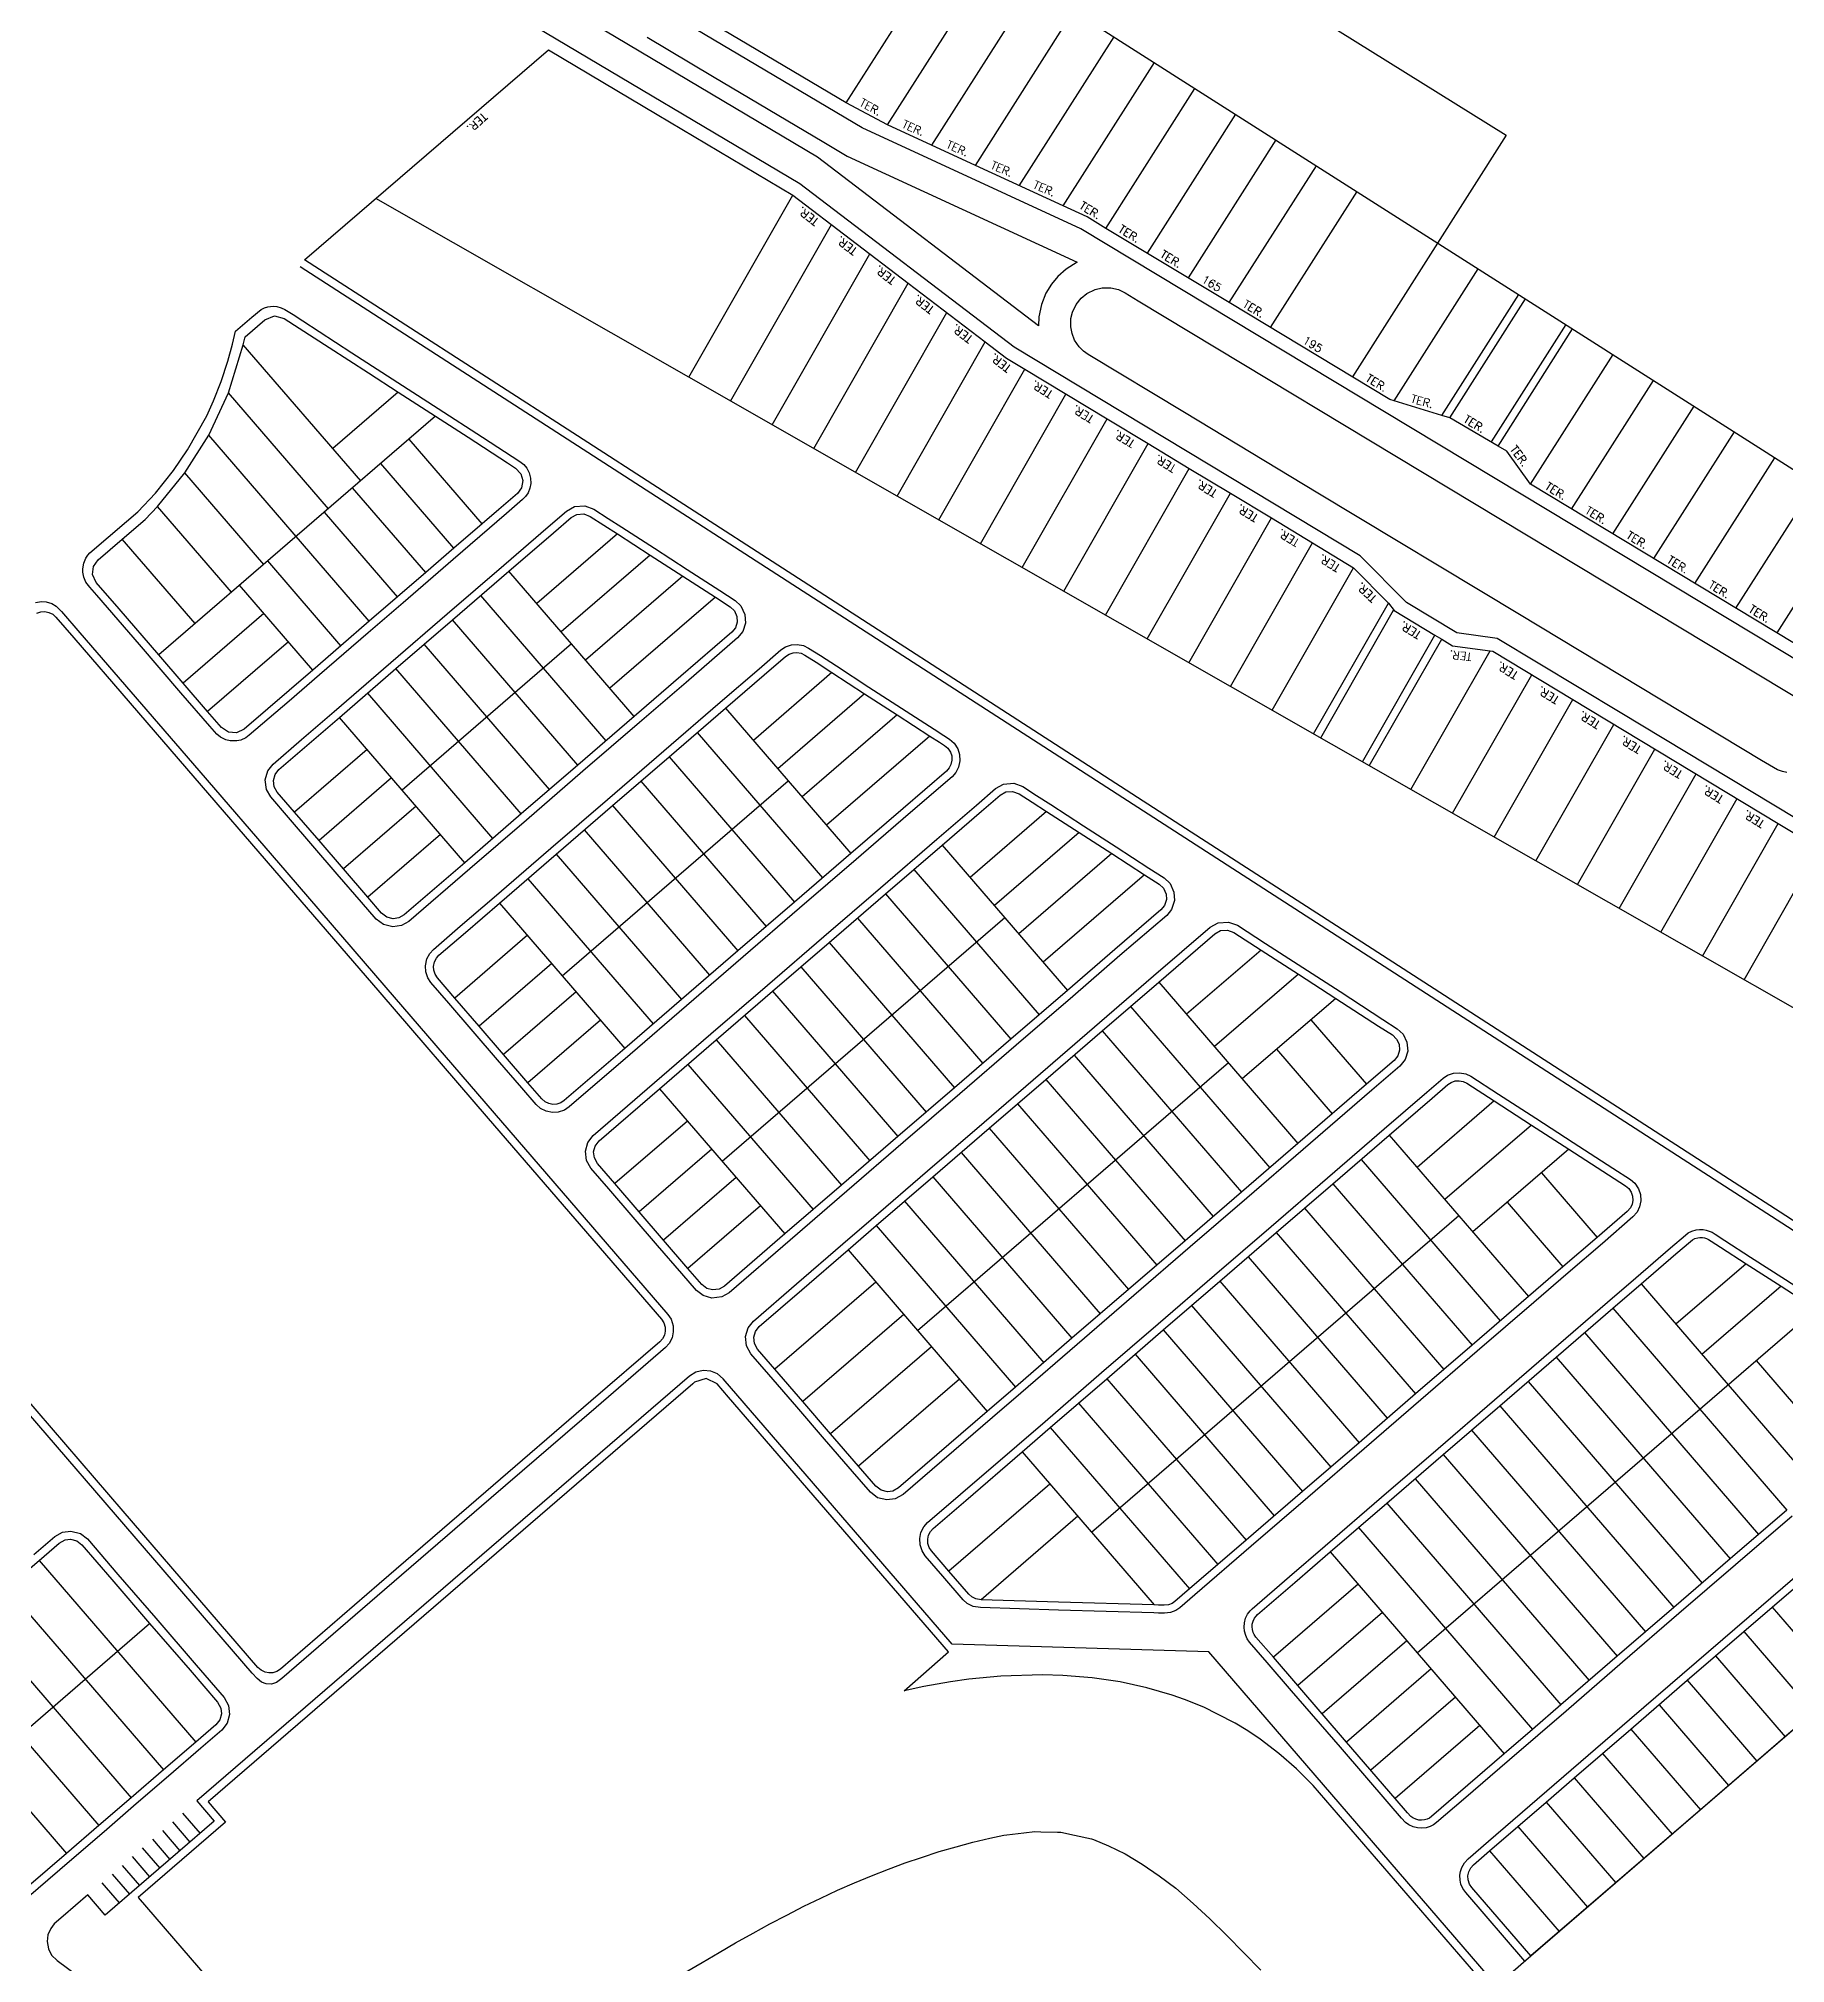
# Model space of a CAD drawing. Extents: x 714896 to 749292, y 8417558 to 8447149.
# Drawn here: x 743317.2 to 743645, y 8429511.2 to 8429872.4 of the extents above; entities that cross this region are included whole.
import ezdxf

# ---------------------------------------------------------------- set-up
doc = ezdxf.new("R2010")
doc.units = 0
doc.header["$MEASUREMENT"] = 0
for name, color, linetype in [('LOTE', 7, 'CONTINUOUS'), ('MEIO_FIO', 24, 'CONTINUOUS'), ('NUM-PORTA', 7, 'CONTINUOUS'), ('QUADRA', 6, 'CONTINUOUS'), ('TEXTO', 7, 'CONTINUOUS')]:
    doc.layers.add(name, color=color, linetype=linetype)
doc.styles.add('ROMANS', font='ROMANS.SHX', dxfattribs={"height": 1.5})

msp = doc.modelspace()

# ---------------------------------------------------------------- linework, layer by layer
at = {"layer": 'LOTE', "color": 7, "linetype": 'CONTINUOUS'}
for p, q in [((743342.36, 8429537.73, 1.05), (743345.63, 8429533.94, 1.05)), ((743344.25, 8429539.36, 1.05), (743347.52, 8429535.57, 1.05)), ((743338.57, 8429534.46, 1.05), (743341.84, 8429530.67, 1.05)), ((743340.47, 8429536.1, 1.05), (743343.73, 8429532.31, 1.05)), ((743334.78, 8429531.2, 1.05), (743338.05, 8429527.41, 1.05)), ((743336.68, 8429532.83, 1.05), (743339.94, 8429529.04, 1.05)), ((743329.1, 8429526.31, 1.05), (743332.37, 8429522.52, 1.05)), ((743331, 8429527.94, 1.05), (743334.26, 8429524.15, 1.05)), ((743332.89, 8429529.57, 1.05), (743336.16, 8429525.78, 1.05))]:
    msp.add_line(p, q, dxfattribs=at)
at = {"layer": 'LOTE', "color": 7, "linetype": 'CONTINUOUS', "elevation": 544.95, "flags": 128}
msp.add_lwpolyline([(743477.54, 8429925.74), (743504.25, 8429909.28), (743592.61, 8429854.23)], dxfattribs=at)
at = {"layer": 'LOTE', "color": 7}
for points in [[(743459.69, 8429910.43), (743496.25, 8429887.16), (743534.2, 8429863), (743718.97, 8429745.36), (743736.24, 8429777.95), (743743.74, 8429792.08), (743758.73, 8429820.35), (743784, 8429868)], [(743468.76, 8429860.28), (743488.87, 8429891.86)], [(743476.51, 8429856.16), (743496.25, 8429887.16)], [(743503.84, 8429882.33), (743484.75, 8429852.35)], [(743431.39, 8429872.59), (743443.68, 8429865.29), (743464.56, 8429852.89), (743468.94, 8429850.29), (743512.11, 8429830.37), (743512.11, 8429830.37), (743510.02, 8429829.11), (743508.45, 8429827.73), (743507.25, 8429826.29), (743506.21, 8429824.57), (743505.38, 8429822.46), (743504.93, 8429820.14), (743504.87, 8429818.47), (743463.39, 8429850.1), (743418.96, 8429876.48)], [(743493, 8429848.55), (743511.43, 8429877.5)], [(743501.24, 8429844.74), (743519.02, 8429872.66)], [(743509.49, 8429840.94), (743526.61, 8429867.83)], [(743517.49, 8429836.74), (743534.2, 8429863)], [(743541.8, 8429858.16), (743525.2, 8429832.1)], [(743549.39, 8429853.33), (743532.91, 8429827.45)], [(743540.62, 8429822.8), (743556.98, 8429848.49)], [(743663.21, 8429639.72), (743679.92, 8429671.38), (743598.17, 8429718.06), (743540.86, 8429750.78), (743478.33, 8429786.48), (743439.25, 8429808.8), (743380.52, 8429842.34)], [(743439.25, 8429808.8), (743458.75, 8429842.94)], [(743564.57, 8429843.66), (743548.33, 8429818.15)], [(743447.07, 8429804.33), (743465.97, 8429837.44)], [(743454.88, 8429799.87), (743473.19, 8429831.93)], [(743462.7, 8429795.41), (743480.41, 8429826.43)], [(743571.57, 8429804.38), (743587.35, 8429829.16)], [(743645.28, 8429734.62), (743644.45, 8429734.8), (743643.5, 8429735.14), (743640.51, 8429736.89), (743595.07, 8429764.29), (743557.27, 8429787.07), (743532.25, 8429802.16), (743514.13, 8429813.08), (743514.13, 8429813.08), (743513.3, 8429813.67), (743512.48, 8429814.48), (743511.62, 8429815.75), (743511.13, 8429816.98), (743510.89, 8429818.25), (743510.93, 8429819.83), (743511.22, 8429821.03), (743511.91, 8429822.48), (743512.82, 8429823.62), (743513.94, 8429824.53), (743515.48, 8429825.27), (743516.79, 8429825.56), (743518.39, 8429825.57), (743519.84, 8429825.24), (743521.1, 8429824.64), (743523.57, 8429823.15), (743649.77, 8429747.07)], [(743580.53, 8429801.65), (743594.94, 8429824.33)], [(743582, 8429801.2), (743596.21, 8429823.52)], [(743470.52, 8429790.95), (743487.63, 8429820.92)], [(743603.8, 8429818.69), (743589.78, 8429796.67)], [(743478.33, 8429786.48), (743494.85, 8429815.42)], [(743591.06, 8429795.89), (743605.06, 8429817.88)], [(743597.16, 8429788.71), (743612.65, 8429813.05)], [(743486.15, 8429782.02), (743502.29, 8429810.29)], [(743604.87, 8429784.07), (743620.25, 8429808.22)], [(743493.96, 8429777.56), (743510, 8429805.65)], [(743501.78, 8429773.1), (743517.71, 8429801)], [(743612.58, 8429779.42), (743627.84, 8429803.38)], [(743620.29, 8429774.77), (743635.43, 8429798.55)], [(743509.59, 8429768.63), (743525.42, 8429796.35)], [(743628, 8429770.12), (743643.02, 8429793.71)], [(743517.41, 8429764.17), (743533.13, 8429791.7)], [(743525.22, 8429759.71), (743540.84, 8429787.05)], [(743635.71, 8429765.47), (743650.61, 8429788.88)], [(743643.42, 8429760.83), (743658.21, 8429784.05)], [(743533.04, 8429755.24), (743548.55, 8429782.41)], [(743540.86, 8429750.78), (743556.26, 8429777.76)], [(743548.67, 8429746.32), (743563.92, 8429773.03)], [(743556.45, 8429741.88), (743570.5, 8429766.4)], [(743557.79, 8429741.11), (743571.48, 8429765.08)], [(743565.61, 8429736.65), (743579.19, 8429760.43)], [(743566.91, 8429735.91), (743580.52, 8429759.63)], [(743574.72, 8429731.44), (743589.57, 8429757.45)], [(743582.54, 8429726.98), (743597.38, 8429752.97)], [(743590.35, 8429722.52), (743605.09, 8429748.32)], [(743598.17, 8429718.06), (743612.8, 8429743.67)], [(743605.99, 8429713.59), (743620.51, 8429739.03)], [(743613.8, 8429709.13), (743628.22, 8429734.38)], [(743621.62, 8429704.67), (743635.93, 8429729.73)], [(743629.43, 8429700.2), (743643.64, 8429725.08)], [(743637.25, 8429695.74), (743651.41, 8429720.53)]]:
    msp.add_lwpolyline(points, dxfattribs=at)
at = {"layer": 'LOTE', "color": 7, "elevation": 530.41}
msp.add_lwpolyline([(743592.61, 8429854.23), (743563.75, 8429808.86)], dxfattribs=at)
at = {"layer": 'LOTE', "color": 7, "linetype": 'CONTINUOUS', "elevation": 1.05}
for points in [[(743377.66, 8429789.35), (743355.63, 8429814.89)], [(743371.6, 8429784.12), (743352.84, 8429805.88)], [(743384.71, 8429805.99), (743372.44, 8429795.41)], [(743391.71, 8429801.47), (743339.8, 8429756.69)], [(743379.26, 8429763), (743349.14, 8429797.92)], [(743400.46, 8429781.28), (743386.75, 8429797.18)], [(743359.49, 8429773.67), (743344.69, 8429790.84)], [(743395.16, 8429776.71), (743381.45, 8429792.61)], [(743389.86, 8429772.14), (743376.15, 8429788.04)], [(743353.43, 8429768.45), (743339.56, 8429784.53)], [(743384.56, 8429767.57), (743370.85, 8429783.47)], [(743425.84, 8429779.4), (743410.7, 8429766.34)], [(743346.61, 8429762.57), (743332.93, 8429778.44)], [(743431.97, 8429775.44), (743415.28, 8429761.04)], [(743373.96, 8429758.42), (743360.24, 8429774.33)], [(743428.99, 8429745.14), (743405.48, 8429772.4)], [(743368.66, 8429753.85), (743354.94, 8429769.76)], [(743438.09, 8429771.47), (743419.85, 8429755.74)], [(743359.51, 8429764.46), (743344.37, 8429751.39)], [(743423.69, 8429740.57), (743400.18, 8429767.83)], [(743444.22, 8429767.51), (743424.42, 8429750.44)], [(743418.39, 8429736), (743394.88, 8429763.26)], [(743364.09, 8429759.15), (743348.94, 8429746.09)], [(743417.23, 8429758.77), (743385.43, 8429731.34)], [(743413.09, 8429731.43), (743389.58, 8429758.69)], [(743407.79, 8429726.85), (743384.28, 8429754.12)], [(743466.09, 8429753.37), (743451.35, 8429740.65)], [(743402.48, 8429722.28), (743378.97, 8429749.55)], [(743446.12, 8429746.71), (743469.63, 8429719.45)], [(743472.22, 8429749.41), (743455.92, 8429735.35)], [(743397.18, 8429717.71), (743373.67, 8429744.97)], [(743478.34, 8429745.45), (743460.49, 8429730.05)], [(743440.82, 8429742.14), (743464.33, 8429714.88)], [(743484.47, 8429741.48), (743465.06, 8429724.75)], [(743378.9, 8429738.92), (743365.27, 8429727.16)], [(743435.52, 8429737.57), (743459.03, 8429710.3)], [(743383.47, 8429733.61), (743369.84, 8429721.86)], [(743415.47, 8429696.51), (743457.88, 8429733.08)], [(743430.22, 8429733), (743453.73, 8429705.73)], [(743388.04, 8429728.31), (743374.41, 8429716.56)], [(743424.92, 8429728.42), (743448.43, 8429701.16)], [(743506.35, 8429727.34), (743491.99, 8429714.96)], [(743392.61, 8429723.01), (743378.98, 8429711.26)], [(743419.62, 8429723.85), (743443.13, 8429696.59)], [(743512.47, 8429723.38), (743496.56, 8429709.66)], [(743414.32, 8429719.28), (743437.83, 8429692.02)], [(743486.77, 8429721.02), (743510.28, 8429693.75)], [(743518.6, 8429719.42), (743501.13, 8429704.36)], [(743409.02, 8429714.71), (743432.53, 8429687.45)], [(743481.46, 8429716.44), (743504.98, 8429689.18)], [(743524.72, 8429715.46), (743505.7, 8429699.05)], [(743476.16, 8429711.87), (743499.67, 8429684.61)], [(743403.71, 8429710.14), (743427.22, 8429682.87)], [(743498.52, 8429707.38), (743445.51, 8429661.67)], [(743470.86, 8429707.3), (743494.37, 8429680.04)], [(743408.94, 8429704.08), (743395.31, 8429692.32)], [(743465.56, 8429702.73), (743489.07, 8429675.47)], [(743546.6, 8429701.31), (743532.63, 8429689.27)], [(743413.51, 8429698.78), (743399.88, 8429687.02)], [(743460.26, 8429698.16), (743483.77, 8429670.9)], [(743553.6, 8429696.78), (743537.86, 8429683.21)], [(743418.08, 8429693.48), (743404.45, 8429681.72)], [(743454.96, 8429693.59), (743478.47, 8429666.32)], [(743527.41, 8429695.32), (743553.53, 8429665.03)], [(743560.6, 8429692.25), (743543.08, 8429677.15)], [(743449.66, 8429689.02), (743473.17, 8429661.75)], [(743522.11, 8429690.75), (743548.23, 8429660.46)], [(743422.65, 8429688.18), (743409.02, 8429676.42)], [(743516.81, 8429686.18), (743542.93, 8429655.89)], [(743555.96, 8429688.25), (743566.41, 8429676.13)], [(743444.36, 8429684.44), (743467.87, 8429657.18)], [(743511.51, 8429681.61), (743537.63, 8429651.32)], [(743549.52, 8429682.7), (743559.97, 8429670.58)], [(743439.06, 8429679.87), (743462.57, 8429652.61)], [(743540.47, 8429680.18), (743482.16, 8429629.89)], [(743433.75, 8429675.3), (743457.27, 8429648.04)], [(743506.2, 8429677.04), (743532.33, 8429646.75)], [(743500.9, 8429672.47), (743527.03, 8429642.17)], [(743590.35, 8429673.02), (743575.89, 8429660.54)], [(743438.98, 8429669.24), (743425.35, 8429657.49)], [(743495.6, 8429667.89), (743521.73, 8429637.6)], [(743597.35, 8429668.49), (743581.11, 8429654.48)], [(743443.55, 8429663.94), (743429.92, 8429652.19)], [(743490.3, 8429663.32), (743516.42, 8429633.03)], [(743570.66, 8429666.6), (743596.79, 8429636.31)], [(743604.35, 8429663.96), (743586.34, 8429648.43)], [(743565.36, 8429662.03), (743591.49, 8429631.74)], [(743448.12, 8429658.64), (743434.49, 8429646.89)], [(743485, 8429658.75), (743511.12, 8429628.46)], [(743560.06, 8429657.46), (743586.19, 8429627.17)], [(743599.21, 8429659.53), (743609.66, 8429647.41)], [(743452.69, 8429653.34), (743439.06, 8429641.58)], [(743479.7, 8429654.18), (743505.82, 8429623.89)], [(743554.76, 8429652.89), (743580.88, 8429622.59)], [(743592.78, 8429653.98), (743603.22, 8429641.86)], [(743474.4, 8429649.61), (743500.52, 8429619.32)], [(743583.73, 8429651.46), (743514.81, 8429592.03)], [(743549.46, 8429648.32), (743575.58, 8429618.02)], [(743469.1, 8429645.04), (743495.22, 8429614.75)], [(743544.16, 8429643.74), (743570.28, 8429613.45)], [(743637.61, 8429642.46), (743624.43, 8429631.1)], [(743474.32, 8429638.98), (743455.39, 8429622.65)], [(743538.86, 8429639.17), (743564.98, 8429608.88)], [(743617.9, 8429638.67), (743650.55, 8429600.8)], [(743644.17, 8429638.22), (743629.33, 8429625.42)], [(743533.56, 8429634.6), (743559.68, 8429604.31)], [(743479.55, 8429632.92), (743460.61, 8429616.59)], [(743575.91, 8429569.45), (743650.73, 8429633.97)], [(743612.6, 8429634.1), (743645.25, 8429596.23)], [(743528.26, 8429630.03), (743554.38, 8429599.74)], [(743607.3, 8429629.53), (743639.95, 8429591.66)], [(743484.77, 8429626.86), (743465.84, 8429610.54)], [(743522.95, 8429625.46), (743549.08, 8429595.17)], [(743601.99, 8429624.95), (743634.65, 8429587.09)], [(743639.53, 8429624.31), (743655.85, 8429605.37)], [(743490, 8429620.8), (743471.06, 8429604.48)], [(743517.65, 8429620.89), (743543.78, 8429590.59)], [(743596.69, 8429620.38), (743629.35, 8429582.52)], [(743512.35, 8429616.32), (743538.48, 8429586.02)], [(743591.39, 8429615.81), (743624.05, 8429577.95)], [(743507.05, 8429611.74), (743533.17, 8429581.45)], [(743586.09, 8429611.24), (743618.74, 8429573.37)], [(743501.75, 8429607.17), (743526.53, 8429578.43)], [(743580.79, 8429606.67), (743613.44, 8429568.8)], [(743575.49, 8429602.1), (743608.14, 8429564.23)], [(743506.97, 8429601.11), (743488.04, 8429584.79)], [(743512.2, 8429595.06), (743494.07, 8429579.42)], [(743570.19, 8429597.52), (743602.84, 8429559.66)], [(743564.89, 8429592.95), (743597.54, 8429555.09)], [(743559.59, 8429588.38), (743592.24, 8429550.52)], [(743317.31, 8429586.77), (743346.7, 8429552.69)], [(743311.25, 8429581.55), (743340.64, 8429547.47)], [(743564.81, 8429582.32), (743548.91, 8429568.61)], [(743569.38, 8429577.02), (743553.48, 8429563.31)], [(743642.48, 8429578), (743655.55, 8429562.85)], [(743305.19, 8429576.32), (743334.58, 8429542.24)], [(743307.77, 8429548.83), (743338.06, 8429574.96)], [(743637.18, 8429573.43), (743650.24, 8429558.28)], [(743299.14, 8429571.1), (743328.52, 8429537.02)], [(743573.95, 8429571.72), (743558.05, 8429558.01)], [(743578.52, 8429566.42), (743562.62, 8429552.71)], [(743631.88, 8429568.86), (743644.94, 8429553.71)], [(743626.58, 8429564.29), (743639.64, 8429549.14)], [(743583.1, 8429561.12), (743567.19, 8429547.4)], [(743621.28, 8429559.72), (743634.34, 8429544.57)], [(743587.67, 8429555.82), (743571.76, 8429542.1)], [(743615.98, 8429555.14), (743629.04, 8429540)], [(743610.68, 8429550.57), (743623.74, 8429535.43)], [(743605.38, 8429546), (743618.44, 8429530.85)], [(743600.08, 8429541.43), (743613.14, 8429526.28)], [(743594.77, 8429536.86), (743607.84, 8429521.71)], [(743438.58, 8429509.52), (743441.75, 8429511.36), (743444.93, 8429513.21), (743448.01, 8429515), (743451.28, 8429516.82), (743454.45, 8429518.59), (743457.63, 8429520.25), (743460.8, 8429521.89), (743463.98, 8429523.44), (743467.15, 8429524.89), (743470.33, 8429526.31), (743473.5, 8429527.61), (743476.68, 8429528.85), (743479.85, 8429530.02), (743482.87, 8429531.04), (743486.2, 8429532.14), (743489.38, 8429533.05), (743492.55, 8429533.94), (743495.73, 8429534.65), (743498.34, 8429535.23), (743498.9, 8429535.3), (743502.08, 8429535.67), (743504.16, 8429535.91), (743505.25, 8429535.88), (743508.43, 8429535.79), (743509.05, 8429535.77), (743511.6, 8429535.22), (743514.78, 8429534.52), (743515.18, 8429534.43), (743517.95, 8429533.23), (743521.13, 8429531.74), (743524.3, 8429529.81), (743527.51, 8429527.59), (743530.6, 8429525.27), (743533.83, 8429522.41), (743537, 8429519.54), (743540.18, 8429516.39), (743543.35, 8429513.18), (743546.53, 8429509.87)], [(743589.47, 8429532.29), (743602.53, 8429517.14)]]:
    msp.add_lwpolyline(points, dxfattribs=at)
at = {"layer": 'LOTE', "linetype": 'CONTINUOUS'}
msp.add_lwpolyline([(743589.66, 8429506.04), (743597.23, 8429512.57), (743700.66, 8429601.76)], dxfattribs=at)
at = {"layer": 'LOTE', "color": 7, "linetype": 'CONTINUOUS'}
msp.add_lwpolyline([(743293.08, 8429565.87), (743322.47, 8429531.79)], dxfattribs=at)
at = {"layer": 'MEIO_FIO', "color": 24}
msp.add_lwpolyline([(743804.6, 8429863.1), (743791.59, 8429838.52), (743775.64, 8429808.36), (743746.01, 8429752.38), (743722.22, 8429707.42), (743721.65, 8429706.58), (743721.04, 8429706), (743720.44, 8429705.6), (743719.78, 8429705.3), (743718.99, 8429705.09), (743718.25, 8429705.03), (743717.5, 8429705.09), (743716.51, 8429705.37), (743715.55, 8429705.91), (743695.7, 8429718.72), (743662.75, 8429746.26), (743595.43, 8429786.84), (743569.74, 8429802.33), (743512.78, 8429836.67), (743471.74, 8429855.6), (743422.32, 8429884.96)], dxfattribs=at)
at = {"layer": 'MEIO_FIO'}
for points in [[(743679.79, 8429627.23), (743710.72, 8429685.69), (743711.12, 8429686.74), (743711.24, 8429687.81), (743711.11, 8429688.9), (743710.67, 8429689.99), (743709.97, 8429690.93), (743709.19, 8429691.57), (743695.39, 8429700.48), (743651, 8429723.57), (743613.96, 8429745.89), (743590.91, 8429759.79), (743583.36, 8429760.83), (743573.87, 8429766.56), (743565.22, 8429775.28), (743500.27, 8429814.43), (743460.03, 8429845.11), (743410.33, 8429874.63)], [(743366.32, 8429829.58), (743679.79, 8429627.23)]]:
    msp.add_lwpolyline(points, dxfattribs=at)
at = {"layer": 'MEIO_FIO', "color": 24, "linetype": 'CONTINUOUS', "elevation": 1.05}
for points in [[(743326.86, 8429775.88), (743333.71, 8429781.73), (743335.85, 8429783.55), (743339.15, 8429787.07), (743342.54, 8429791.28), (743345.19, 8429795.16), (743348.76, 8429801.55), (743350.05, 8429804.36), (743351.51, 8429808.03), (743352.75, 8429811.83), (743353.6, 8429815.01), (743354.15, 8429817.46), (743357.21, 8429820.09), (743358.96, 8429821.5), (743359.59, 8429821.8), (743360.22, 8429822), (743360.76, 8429822.09), (743361.35, 8429822.11), (743361.95, 8429822.05), (743362.73, 8429821.85), (743363.41, 8429821.54), (743364.97, 8429820.55), (743366.81, 8429819.36), (743376, 8429813.41), (743392.17, 8429802.95), (743400.5, 8429797.57), (743407.54, 8429793.02), (743408.26, 8429792.44), (743408.82, 8429791.77), (743409.28, 8429790.89), (743409.55, 8429789.88), (743409.58, 8429788.84), (743409.42, 8429788), (743409.08, 8429787.14), (743408.6, 8429786.41), (743408.04, 8429785.83), (743404.99, 8429783.21), (743395.01, 8429774.6), (743385.61, 8429766.49), (743379.04, 8429760.83), (743369.93, 8429752.97), (743364.21, 8429748.04), (743356.76, 8429741.61), (743356.12, 8429741.15), (743355.18, 8429740.73), (743354.4, 8429740.56), (743353.18, 8429740.57), (743352.33, 8429740.78), (743351.38, 8429741.25), (743350.65, 8429741.83), (743349.33, 8429743.34), (743343.94, 8429749.59), (743336.14, 8429758.64), (743328.13, 8429767.92), (743326.84, 8429769.42), (743326.11, 8429770.38), (743325.71, 8429771.29), (743325.52, 8429772.2), (743325.5, 8429772.84), (743325.68, 8429773.92), (743326.09, 8429774.88), (743326.46, 8429775.43), (743326.86, 8429775.88)], [(743398.16, 8429716.57), (743386.7, 8429706.69), (743385.34, 8429705.91), (743383.67, 8429705.66), (743381.93, 8429706.09), (743380.56, 8429707.13), (743377.84, 8429710.28), (743373.27, 8429715.58), (743368.7, 8429720.88), (743364.13, 8429726.18), (743360.77, 8429730.07), (743359.99, 8429731.44), (743359.76, 8429733.27), (743360.22, 8429734.93), (743361.22, 8429736.22), (743366.58, 8429740.84), (743372.69, 8429746.11), (743383.3, 8429755.25), (743393.9, 8429764.4), (743404.5, 8429773.54), (743412.85, 8429780.74), (743416.28, 8429783.7), (743417.8, 8429784.53), (743419.74, 8429784.67), (743421.41, 8429784.05), (743424.11, 8429782.3), (743426.66, 8429780.66), (743432.78, 8429776.7), (743438.91, 8429772.73), (743445.03, 8429768.77), (743447.91, 8429766.91), (743449, 8429765.88), (743449.74, 8429764.31), (743449.84, 8429762.67), (743449.34, 8429761.08), (743448.39, 8429759.89), (743438.71, 8429751.54), (743429.97, 8429744), (743419.37, 8429734.86), (743408.77, 8429725.72)], [(743428.2, 8429681.74), (743416.77, 8429671.88), (743415.87, 8429671.29), (743414.73, 8429670.92), (743413.63, 8429670.85), (743412.48, 8429671.07), (743411.41, 8429671.59), (743410.56, 8429672.33), (743407.89, 8429675.44), (743403.31, 8429680.74), (743398.74, 8429686.04), (743394.17, 8429691.34), (743390.84, 8429695.21), (743390.24, 8429696.12), (743389.87, 8429697.26), (743389.81, 8429698.37), (743390.08, 8429699.64), (743390.63, 8429700.67), (743391.31, 8429701.42), (743396.35, 8429705.77), (743402.73, 8429711.27), (743413.34, 8429720.42), (743423.94, 8429729.56), (743434.54, 8429738.7), (743445.14, 8429747.85), (743452.4, 8429754.1), (743456.49, 8429757.63), (743457.38, 8429758.21), (743458.49, 8429758.58), (743459.55, 8429758.66), (743460.77, 8429758.44), (743461.71, 8429757.99), (743463.91, 8429756.57), (743466.91, 8429754.63), (743473.03, 8429750.67), (743479.16, 8429746.71), (743485.28, 8429742.74), (743487.07, 8429741.59), (743488.13, 8429740.9), (743488.99, 8429740.16), (743489.7, 8429739.08), (743490.04, 8429738.01), (743490.1, 8429736.84), (743489.84, 8429735.64), (743489.34, 8429734.65), (743488.62, 8429733.84), (743480.4, 8429726.75), (743470.61, 8429718.31), (743460.01, 8429709.17), (743449.41, 8429700.02), (743438.81, 8429690.88)], [(743458.24, 8429646.9), (743446.78, 8429637.01), (743445.41, 8429636.23), (743443.55, 8429636), (743441.92, 8429636.47), (743440.64, 8429637.46), (743437.93, 8429640.61), (743433.35, 8429645.91), (743428.78, 8429651.21), (743424.21, 8429656.51), (743420.85, 8429660.41), (743420.04, 8429661.85), (743419.84, 8429663.57), (743420.27, 8429665.2), (743421.3, 8429666.54), (743432.78, 8429676.44), (743443.38, 8429685.58), (743453.98, 8429694.72), (743464.58, 8429703.87), (743475.18, 8429713.01), (743485.79, 8429722.15), (743493.18, 8429728.53), (743496.78, 8429731.64), (743498.3, 8429732.47), (743500.2, 8429732.62), (743501.91, 8429732), (743504.48, 8429730.33), (743507.16, 8429728.6), (743513.29, 8429724.64), (743519.41, 8429720.68), (743525.54, 8429716.71), (743528.42, 8429714.85), (743529.53, 8429713.8), (743530.26, 8429712.18), (743530.35, 8429710.6), (743529.8, 8429708.93), (743528.89, 8429707.83), (743520.13, 8429700.27), (743511.26, 8429692.62), (743500.65, 8429683.47), (743490.05, 8429674.33), (743479.45, 8429665.19), (743468.85, 8429656.05)], [(743496.2, 8429613.61), (743479.42, 8429599.14), (743477.96, 8429598.33), (743476.39, 8429598.13), (743474.66, 8429598.56), (743473.29, 8429599.59), (743469.93, 8429603.5), (743464.7, 8429609.56), (743459.48, 8429615.61), (743454.25, 8429621.67), (743450.89, 8429625.57), (743450.08, 8429627.03), (743449.89, 8429628.81), (743450.35, 8429630.43), (743451.34, 8429631.71), (743459.43, 8429638.68), (743468.12, 8429646.17), (743473.42, 8429650.74), (743484.02, 8429659.89), (743494.62, 8429669.03), (743505.23, 8429678.17), (743526.43, 8429696.46), (743537.04, 8429705.61), (743538.58, 8429706.45), (743540.52, 8429706.58), (743542.17, 8429705.96), (743547.41, 8429702.57), (743554.41, 8429698.04), (743561.42, 8429693.51), (743569.47, 8429688.31), (743572.17, 8429686.56), (743573.27, 8429685.52), (743573.98, 8429684.03), (743574.11, 8429682.37), (743573.62, 8429680.76), (743572.66, 8429679.54), (743567.39, 8429675), (743554.51, 8429663.9), (743543.91, 8429654.75), (743533.31, 8429645.61), (743522.7, 8429636.47), (743512.1, 8429627.32), (743501.5, 8429618.18)], [(743526.49, 8429576.93), (743508.57, 8429577.48), (743493.93, 8429577.93), (743492.61, 8429578.14), (743491.48, 8429578.71), (743490.69, 8429579.42), (743486.91, 8429583.81), (743483.58, 8429587.67), (743482.99, 8429588.56), (743482.61, 8429589.69), (743482.55, 8429590.92), (743482.78, 8429592.01), (743483.33, 8429593.08), (743484.04, 8429593.88), (743490.2, 8429599.19), (743500.77, 8429608.31), (743506.07, 8429612.88), (743516.67, 8429622.02), (743527.28, 8429631.17), (743537.88, 8429640.31), (743548.48, 8429649.45), (743559.08, 8429658.59), (743569.69, 8429667.74), (743577.73, 8429674.67), (743580.74, 8429677.27), (743581.59, 8429677.84), (743582.72, 8429678.23), (743583.85, 8429678.31), (743585, 8429678.1), (743585.97, 8429677.64), (743591.17, 8429674.28), (743598.17, 8429669.75), (743605.17, 8429665.22), (743612.61, 8429660.41), (743615.89, 8429658.29), (743616.73, 8429657.57), (743617.43, 8429656.53), (743617.79, 8429655.44), (743617.86, 8429654.23), (743617.64, 8429653.14), (743617.15, 8429652.12), (743616.38, 8429651.23), (743610.64, 8429646.28), (743604.2, 8429640.72), (743597.77, 8429635.17), (743587.16, 8429626.03), (743576.56, 8429616.89), (743565.96, 8429607.74), (743555.36, 8429598.6), (743544.76, 8429589.46), (743534.15, 8429580.32), (743531.37, 8429577.91), (743530.59, 8429577.38), (743529.61, 8429577), (743528.46, 8429576.87), (743527.33, 8429576.91)]]:
    msp.add_lwpolyline(points, close=True, dxfattribs=at)
for points in [[(743316.66, 8429766.55), (743317.75, 8429766.71), (743318.63, 8429766.65), (743319.69, 8429766.33), (743320.52, 8429765.85), (743321.54, 8429764.85), (743324.98, 8429760.86), (743346.11, 8429736.36), (743363.8, 8429715.85), (743382.36, 8429694.32), (743402.72, 8429670.71), (743435.3, 8429632.93), (743435.89, 8429632.03), (743436.28, 8429630.83), (743436.32, 8429629.66), (743436.09, 8429628.57), (743435.54, 8429627.49), (743434.84, 8429626.72), (743421.83, 8429615.5), (743402.12, 8429598.5), (743382.11, 8429581.25), (743362.86, 8429564.65), (743361.88, 8429563.91), (743360.91, 8429563.59), (743359.9, 8429563.62), (743359.04, 8429563.94), (743358.22, 8429564.6), (743357.3, 8429565.66), (743267.48, 8429669.82)], [(743646.23, 8429595.1), (743635.63, 8429585.95), (743625.02, 8429576.81), (743614.42, 8429567.67), (743603.82, 8429558.52), (743598.52, 8429553.95), (743593.22, 8429549.38), (743584.57, 8429541.92), (743579.54, 8429537.58), (743578.95, 8429537.16), (743578.3, 8429536.84), (743577.57, 8429536.62), (743576.7, 8429536.53), (743575.96, 8429536.58), (743575.12, 8429536.79), (743574.32, 8429537.18), (743573.69, 8429537.63), (743572.96, 8429538.42), (743570.63, 8429541.12), (743561.48, 8429551.73), (743552.34, 8429562.33), (743547.77, 8429567.63), (743544.46, 8429571.47), (743544.02, 8429572.09), (743543.72, 8429572.71), (743543.49, 8429573.51), (743543.41, 8429574.28), (743543.47, 8429575.1), (743543.7, 8429575.94), (743544.07, 8429576.7), (743544.54, 8429577.34), (743544.94, 8429577.73), (743551.96, 8429583.79), (743558.61, 8429589.52), (743569.21, 8429598.66), (743579.81, 8429607.8), (743590.41, 8429616.95), (743601.01, 8429626.09), (743611.62, 8429635.23), (743616.92, 8429639.8), (743623.43, 8429645.42), (743626.22, 8429647.83), (743626.77, 8429648.23), (743627.45, 8429648.57), (743628.22, 8429648.79), (743628.88, 8429648.88), (743629.54, 8429648.86), (743630.14, 8429648.76), (743630.67, 8429648.6), (743631.23, 8429648.35), (743631.83, 8429647.98), (743633.63, 8429646.82), (743638.42, 8429643.72), (743644.98, 8429639.48), (743651.55, 8429635.23)], [(743590.8, 8429507.02), (743536.81, 8429569.62), (743488.63, 8429571.09), (743445.69, 8429620.89), (743444.62, 8429621.79), (743443.35, 8429622.32), (743441.91, 8429622.43), (743440.52, 8429622.09), (743439.34, 8429621.36), (743346.91, 8429541.65), (743350.17, 8429537.86), (743329.72, 8429520.22), (743326.46, 8429524.01), (743321.85, 8429520.04), (743320.17, 8429518.57), (743319.5, 8429517.74), (743318.97, 8429516.52), (743318.83, 8429515.31), (743319.08, 8429513.88), (743319.67, 8429512.74), (743320.71, 8429511.71), (743324.83, 8429508.68)], [(743596.1, 8429511.59), (743585, 8429524.46), (743584.48, 8429525.2), (743584.11, 8429526.05), (743583.94, 8429526.8), (743583.92, 8429527.73), (743584.01, 8429528.4), (743584.26, 8429529.16), (743584.78, 8429530.07), (743585.46, 8429530.81), (743589.3, 8429534.12), (743615.76, 8429556.93), (743638.18, 8429576.27), (743661.63, 8429596.49), (743680.46, 8429612.73), (743681.08, 8429613.18), (743681.87, 8429613.55), (743682.69, 8429613.77), (743683.47, 8429613.82), (743684.26, 8429613.74), (743685.1, 8429613.49), (743685.84, 8429613.1), (743689.18, 8429610.94), (743701.85, 8429602.78)], [(743316.33, 8429587.91), (743320.24, 8429591.27), (743321.71, 8429592.09), (743323.28, 8429592.29), (743325.09, 8429591.81), (743326.37, 8429590.81), (743332.1, 8429584.17), (743339.2, 8429575.94), (743346.77, 8429567.15), (743352.04, 8429561.05), (743352.86, 8429559.54), (743353.04, 8429557.88), (743352.59, 8429556.22), (743351.58, 8429554.92), (743347.68, 8429551.56), (743341.62, 8429546.33), (743335.56, 8429541.11), (743329.5, 8429535.88), (743323.45, 8429530.66), (743312.65, 8429521.35)]]:
    msp.add_lwpolyline(points, dxfattribs=at)
at = {"layer": 'QUADRA', "color": 6, "linetype": 'CONTINUOUS'}
msp.add_lwpolyline([(743664.2, 8429748.3), (743597.16, 8429788.71), (743592.72, 8429794.9), (743591.06, 8429795.89), (743582, 8429801.2), (743580.53, 8429801.65), (743571.57, 8429804.38), (743570.76, 8429804.63), (743540.62, 8429822.8), (743517.49, 8429836.74), (743513.95, 8429838.88), (743509.49, 8429840.94), (743493, 8429848.55), (743476.51, 8429856.16), (743468.76, 8429860.28), (743428.85, 8429883.99), (743541.73, 8429980.76), (743566.46, 8429965.01), (743608.08, 8429938.51), (743652.3, 8429910.34)], dxfattribs=at)
at = {"layer": 'QUADRA'}
msp.add_lwpolyline([(743652.02, 8429646.94), (743643.99, 8429652.12), (743636.42, 8429657.01), (743598.63, 8429681.4), (743565.51, 8429702.79), (743548.6, 8429713.7), (743531.55, 8429724.71), (743503.98, 8429742.5), (743461.74, 8429769.77), (743434.4, 8429787.42), (743418.31, 8429797.81), (743367.14, 8429830.84), (743412.87, 8429870.22), (743433.27, 8429858.09), (743458.75, 8429842.94), (743480.41, 8429826.43), (743494.85, 8429815.42), (743498.86, 8429812.36), (743502.29, 8429810.29), (743517.71, 8429801), (743525.42, 8429796.35), (743533.13, 8429791.7), (743540.84, 8429787.05), (743548.55, 8429782.41), (743563.92, 8429773.03), (743570.5, 8429766.4), (743571.56, 8429765.03), (743579.19, 8429760.43), (743580.52, 8429759.63), (743582.51, 8429758.43), (743589.57, 8429757.45), (743590.06, 8429757.38), (743605.09, 8429748.32), (743643.64, 8429725.08), (743649.77, 8429721.38)], dxfattribs=at)
at = {"layer": 'QUADRA', "elevation": 1.05}
for points in [[(743368.66, 8429753.85), (743355.78, 8429742.75), (743354.37, 8429742.07), (743352.83, 8429742.19), (743351.55, 8429743.06), (743348.94, 8429746.09), (743344.37, 8429751.39), (743339.8, 8429756.69), (743332.31, 8429765.37), (743328.05, 8429770.31), (743327.36, 8429771.79), (743327.5, 8429773.3), (743328.38, 8429774.56), (743332.93, 8429778.44), (743337.2, 8429782.08), (743339.56, 8429784.53), (743344.69, 8429790.84), (743349.14, 8429797.92), (743352.84, 8429805.88), (743355.63, 8429814.89), (743355.97, 8429816.38), (743359.7, 8429819.6), (743361.47, 8429820.32), (743363.29, 8429819.85), (743371.76, 8429814.36), (743379.12, 8429809.61), (743384.71, 8429805.99), (743391.71, 8429801.47), (743397.8, 8429797.53), (743405.23, 8429792.72), (743406.73, 8429791.76), (743407.72, 8429790.69), (743408.09, 8429789.44), (743407.86, 8429788.06), (743407.06, 8429786.97), (743403.57, 8429783.96), (743400.46, 8429781.28), (743395.16, 8429776.71), (743389.86, 8429772.14), (743384.56, 8429767.57), (743379.26, 8429763), (743373.96, 8429758.42), (743368.66, 8429753.85)], [(743397.18, 8429717.71), (743385.82, 8429707.91), (743384.84, 8429707.35), (743383.74, 8429707.19), (743382.59, 8429707.47), (743381.59, 8429708.23), (743378.98, 8429711.26), (743374.41, 8429716.56), (743369.84, 8429721.86), (743365.27, 8429727.16), (743362, 8429730.95), (743361.44, 8429731.93), (743361.28, 8429733.16), (743361.59, 8429734.24), (743362.31, 8429735.18), (743367.56, 8429739.7), (743373.67, 8429744.97), (743384.28, 8429754.12), (743394.88, 8429763.26), (743405.48, 8429772.4), (743413.83, 8429779.6), (743417.14, 8429782.46), (743418.23, 8429783.06), (743419.53, 8429783.15), (743420.73, 8429782.7), (743423.3, 8429781.04), (743425.84, 8429779.4), (743431.97, 8429775.44), (743438.09, 8429771.47), (743444.22, 8429767.51), (743446.98, 8429765.73), (743447.77, 8429764.99), (743448.26, 8429763.93), (743448.33, 8429762.85), (743448, 8429761.8), (743447.31, 8429760.94), (743437.73, 8429752.68), (743428.99, 8429745.14), (743418.39, 8429736), (743407.79, 8429726.85), (743397.18, 8429717.71)], [(743427.22, 8429682.87), (743415.86, 8429673.08), (743415.22, 8429672.65), (743414.45, 8429672.4), (743413.72, 8429672.36), (743412.96, 8429672.5), (743412.25, 8429672.85), (743411.63, 8429673.39), (743409.02, 8429676.42), (743404.45, 8429681.72), (743399.88, 8429687.02), (743395.31, 8429692.32), (743392.04, 8429696.11), (743391.61, 8429696.78), (743391.36, 8429697.54), (743391.32, 8429698.26), (743391.5, 8429699.12), (743391.86, 8429699.8), (743392.35, 8429700.34), (743397.33, 8429704.63), (743403.71, 8429710.14), (743414.32, 8429719.28), (743424.92, 8429728.42), (743435.52, 8429737.57), (743446.12, 8429746.71), (743453.37, 8429752.96), (743457.39, 8429756.43), (743458.04, 8429756.85), (743458.79, 8429757.1), (743459.47, 8429757.15), (743460.3, 8429757), (743460.98, 8429756.67), (743463.1, 8429755.31), (743466.09, 8429753.37), (743472.22, 8429749.41), (743478.34, 8429745.45), (743484.47, 8429741.48), (743486.25, 8429740.33), (743487.23, 8429739.7), (743487.85, 8429739.17), (743488.33, 8429738.43), (743488.55, 8429737.74), (743488.59, 8429736.96), (743488.42, 8429736.15), (743488.09, 8429735.5), (743487.56, 8429734.91), (743479.42, 8429727.88), (743469.63, 8429719.45), (743459.03, 8429710.3), (743448.43, 8429701.16), (743437.83, 8429692.02), (743427.22, 8429682.87)], [(743457.27, 8429648.04), (743445.91, 8429638.24), (743444.92, 8429637.68), (743443.67, 8429637.53), (743442.61, 8429637.83), (743441.67, 8429638.56), (743439.06, 8429641.58), (743434.49, 8429646.89), (743429.92, 8429652.19), (743425.35, 8429657.49), (743422.08, 8429661.27), (743421.5, 8429662.32), (743421.36, 8429663.46), (743421.65, 8429664.53), (743422.4, 8429665.51), (743433.75, 8429675.3), (743444.36, 8429684.44), (743454.96, 8429693.59), (743465.56, 8429702.73), (743476.16, 8429711.87), (743486.77, 8429721.02), (743494.16, 8429727.4), (743497.64, 8429730.4), (743498.74, 8429731), (743499.99, 8429731.1), (743501.23, 8429730.64), (743503.67, 8429729.07), (743506.35, 8429727.34), (743512.47, 8429723.38), (743518.6, 8429719.42), (743524.72, 8429715.46), (743527.48, 8429713.67), (743528.29, 8429712.91), (743528.78, 8429711.82), (743528.84, 8429710.8), (743528.46, 8429709.67), (743527.82, 8429708.88), (743519.15, 8429701.41), (743510.28, 8429693.75), (743499.67, 8429684.61), (743489.07, 8429675.47), (743478.47, 8429666.32), (743467.87, 8429657.18), (743457.27, 8429648.04)], [(743495.22, 8429614.75), (743478.56, 8429600.38), (743477.49, 8429599.78), (743476.48, 8429599.65), (743475.32, 8429599.94), (743474.33, 8429600.69), (743471.06, 8429604.48), (743465.84, 8429610.54), (743460.61, 8429616.59), (743455.39, 8429622.65), (743452.12, 8429626.44), (743451.54, 8429627.49), (743451.41, 8429628.68), (743451.71, 8429629.74), (743452.44, 8429630.67), (743460.41, 8429637.54), (743469.1, 8429645.04), (743474.4, 8429649.61), (743485, 8429658.75), (743495.6, 8429667.89), (743506.2, 8429677.04), (743516.81, 8429686.18), (743527.41, 8429695.32), (743537.9, 8429704.37), (743539.01, 8429704.98), (743540.3, 8429705.06), (743541.49, 8429704.62), (743546.6, 8429701.31), (743553.6, 8429696.78), (743560.6, 8429692.25), (743568.66, 8429687.05), (743571.24, 8429685.38), (743572.04, 8429684.62), (743572.51, 8429683.63), (743572.59, 8429682.53), (743572.27, 8429681.47), (743571.57, 8429680.59), (743566.41, 8429676.13), (743553.53, 8429665.03), (743542.93, 8429655.89), (743532.33, 8429646.75), (743521.73, 8429637.6), (743511.12, 8429628.46), (743500.52, 8429619.32), (743495.22, 8429614.75)], [(743526.53, 8429578.43), (743508.62, 8429578.98), (743494.07, 8429579.42), (743493.08, 8429579.58), (743492.33, 8429579.96), (743491.77, 8429580.47), (743488.04, 8429584.79), (743484.78, 8429588.57), (743484.35, 8429589.22), (743484.1, 8429589.97), (743484.06, 8429590.8), (743484.21, 8429591.51), (743484.58, 8429592.23), (743485.09, 8429592.8), (743491.18, 8429598.06), (743501.75, 8429607.17), (743507.05, 8429611.74), (743517.65, 8429620.89), (743528.26, 8429630.03), (743538.86, 8429639.17), (743549.46, 8429648.32), (743560.06, 8429657.46), (743570.66, 8429666.6), (743578.71, 8429673.54), (743581.65, 8429676.08), (743582.26, 8429676.48), (743583.02, 8429676.75), (743583.77, 8429676.8), (743584.54, 8429676.66), (743585.24, 8429676.32), (743590.35, 8429673.02), (743597.35, 8429668.49), (743604.35, 8429663.96), (743611.79, 8429659.15), (743614.99, 8429657.08), (743615.6, 8429656.56), (743616.07, 8429655.86), (743616.3, 8429655.15), (743616.35, 8429654.33), (743616.21, 8429653.62), (743615.89, 8429652.95), (743615.32, 8429652.29), (743609.66, 8429647.41), (743603.22, 8429641.86), (743596.79, 8429636.31), (743586.19, 8429627.17), (743575.58, 8429618.02), (743564.98, 8429608.88), (743554.38, 8429599.74), (743543.78, 8429590.59), (743533.17, 8429581.45), (743530.45, 8429579.1), (743529.89, 8429578.72), (743529.25, 8429578.47), (743528.4, 8429578.38), (743527.38, 8429578.41), (743526.53, 8429578.43)]]:
    msp.add_lwpolyline(points, close=True, dxfattribs=at)
for points in [[(743316.89, 8429764.54), (743317.63, 8429764.78), (743318.37, 8429764.83), (743319.16, 8429764.68), (743319.88, 8429764.32), (743320.47, 8429763.8), (743323.84, 8429759.88), (743344.97, 8429735.38), (743362.66, 8429714.87), (743381.22, 8429693.34), (743401.58, 8429669.73), (743434.1, 8429632.03), (743434.53, 8429631.38), (743434.79, 8429630.57), (743434.82, 8429629.79), (743434.66, 8429629.08), (743434.29, 8429628.35), (743433.79, 8429627.79), (743420.86, 8429616.64), (743401.14, 8429599.64), (743381.13, 8429582.38), (743362.6, 8429566.41), (743362.6, 8429566.41), (743361.94, 8429565.97), (743361.16, 8429565.72), (743360.45, 8429565.68), (743359.71, 8429565.83), (743359, 8429566.17), (743358.37, 8429566.72), (743333.12, 8429596), (743308.81, 8429624.19)], [(743645.25, 8429596.23), (743634.65, 8429587.09), (743624.05, 8429577.95), (743613.44, 8429568.8), (743602.84, 8429559.66), (743597.54, 8429555.09), (743592.24, 8429550.52), (743592.24, 8429550.52), (743583.59, 8429543.06), (743578.61, 8429538.76), (743578.18, 8429538.45), (743577.75, 8429538.25), (743577.27, 8429538.1), (743576.68, 8429538.03), (743576.2, 8429538.07), (743575.63, 8429538.21), (743575.09, 8429538.47), (743574.69, 8429538.76), (743574.08, 8429539.42), (743571.76, 8429542.1), (743562.62, 8429552.71), (743553.48, 8429563.31), (743548.91, 8429568.61), (743545.64, 8429572.4), (743545.31, 8429572.86), (743545.13, 8429573.25), (743544.97, 8429573.8), (743544.91, 8429574.3), (743544.95, 8429574.85), (743545.11, 8429575.41), (743545.35, 8429575.92), (743545.67, 8429576.35), (743545.95, 8429576.63), (743552.94, 8429582.65), (743559.59, 8429588.38), (743570.19, 8429597.52), (743580.79, 8429606.67), (743591.39, 8429615.81), (743601.99, 8429624.95), (743612.6, 8429634.1), (743617.9, 8429638.67), (743624.41, 8429644.29), (743627.15, 8429646.65), (743627.55, 8429646.94), (743628, 8429647.17), (743628.53, 8429647.32), (743628.96, 8429647.37), (743629.4, 8429647.36), (743629.8, 8429647.3), (743630.15, 8429647.19), (743630.53, 8429647.02), (743631.03, 8429646.71), (743632.82, 8429645.56), (743637.61, 8429642.46), (743644.17, 8429638.22), (743650.73, 8429633.97)], [(743589.66, 8429506.04), (743556.36, 8429544.57), (743553.25, 8429547.65), (743549.95, 8429550.55), (743546.43, 8429553.25), (743544.14, 8429554.79), (743541.75, 8429556.24), (743538.42, 8429557.95), (743535.88, 8429559.22), (743532.22, 8429560.72), (743529.94, 8429561.52), (743525.19, 8429562.9), (743520.18, 8429563.98), (743514.92, 8429564.74), (743509.39, 8429565.19), (743505.6, 8429565.29), (743497.76, 8429565.08), (743491.76, 8429564.51), (743488.31, 8429564.03), (743483.3, 8429563.13), (743479.65, 8429562.33), (743487.93, 8429569.61), (743446.69, 8429617.42), (743444.55, 8429619.91), (743442.46, 8429620.94), (743440.32, 8429620.22), (743439.97, 8429619.92), (743349.02, 8429541.49), (743352.29, 8429537.7), (743335.88, 8429523.55), (743345.68, 8429512.19), (743379.7, 8429472.74)], [(743311.25, 8429581.55), (743317.31, 8429586.77), (743321.1, 8429590.04), (743322.18, 8429590.63), (743323.19, 8429590.76), (743324.41, 8429590.44), (743325.33, 8429589.72), (743330.97, 8429583.19), (743338.06, 8429574.96), (743345.64, 8429566.17), (743350.8, 8429560.19), (743351.4, 8429559.09), (743351.52, 8429558), (743351.22, 8429556.9), (743350.49, 8429555.96), (743346.7, 8429552.69), (743340.64, 8429547.47), (743334.58, 8429542.24), (743328.52, 8429537.02), (743322.47, 8429531.79), (743322.47, 8429531.79), (743311.78, 8429522.58)], [(743655.55, 8429562.85), (743629.04, 8429540), (743597.23, 8429512.57), (743597.23, 8429512.57), (743586.13, 8429525.44), (743585.72, 8429526.06), (743585.45, 8429526.86), (743585.41, 8429527.59), (743585.56, 8429528.36), (743585.95, 8429529.13), (743586.44, 8429529.67), (743589.47, 8429532.29), (743594.77, 8429536.86), (743600.08, 8429541.43), (743605.38, 8429546), (743610.68, 8429550.57), (743615.98, 8429555.14), (743626.58, 8429564.29), (743637.18, 8429573.43), (743647.79, 8429582.57)]]:
    msp.add_lwpolyline(points, dxfattribs=at)

# ---------------------------------------------------------------- texts
at = {"layer": 'NUM-PORTA', "style": 'ROMANS'}
for s, p in [('165', (743535.3, 8429826.77)), ('195', (743554.26, 8429815.34))]:
    msp.add_text(s, height=1.502, rotation=328.5159, dxfattribs=at).set_placement(p)
at = {"layer": 'TEXTO', "style": 'ROMANS'}
for rotation, p in [(331.1346, (743471.1, 8429859.86)), (222.1538, (743400.55, 8429858.58)), (336.4441, (743479.11, 8429855.73)), (336.4441, (743487.4, 8429851.9)), (336.4441, (743495.71, 8429848.07)), (336.4441, (743503.71, 8429844.37)), (142.4657, (743463.78, 8429838.33)), (328.5159, (743512.36, 8429840.6)), (328.5159, (743519.67, 8429836.19)), (142.4657, (743471, 8429832.82)), (142.4657, (743478.22, 8429827.32)), (328.5159, (743527.54, 8429831.45)), (142.4657, (743485.44, 8429821.81)), (328.5159, (743543.05, 8429822.1)), (142.4657, (743492.66, 8429816.31)), (142.4657, (743499.88, 8429810.8)), (148.1758, (743507.69, 8429806.07)), (328.5159, (743566.09, 8429808.21)), (344.607, (743574.59, 8429804.11)), (148.1758, (743515.4, 8429801.43)), (328.5159, (743584.45, 8429800.51)), (148.1758, (743523.11, 8429796.78)), (148.1758, (743530.82, 8429792.13)), (306.4354, (743593.24, 8429795.3)), (148.1758, (743538.53, 8429787.48)), (328.5159, (743599.75, 8429787.92)), (148.1758, (743546.24, 8429782.83)), (328.5159, (743607.28, 8429783.38)), (148.1758, (743553.95, 8429778.19)), (328.5159, (743614.98, 8429778.73)), (148.1758, (743561.62, 8429773.46)), (328.5159, (743622.64, 8429774.12)), (136.4695, (743568.46, 8429767.52)), (328.5159, (743630.4, 8429769.44)), (328.5159, (743637.95, 8429764.89)), (148.1758, (743576.83, 8429760.88)), (173.3147, (743586.22, 8429757.06)), (148.1758, (743595, 8429753.32)), (148.1758, (743602.71, 8429748.68)), (148.1758, (743610.42, 8429744.03)), (148.1758, (743618.13, 8429739.38)), (148.1758, (743625.84, 8429734.73)), (148.1758, (743633.55, 8429730.08)), (148.1758, (743641.26, 8429725.44))]:
    msp.add_text('TER.', height=1.502, rotation=rotation, dxfattribs=at).set_placement(p)

doc.saveas('drawing.dxf')
